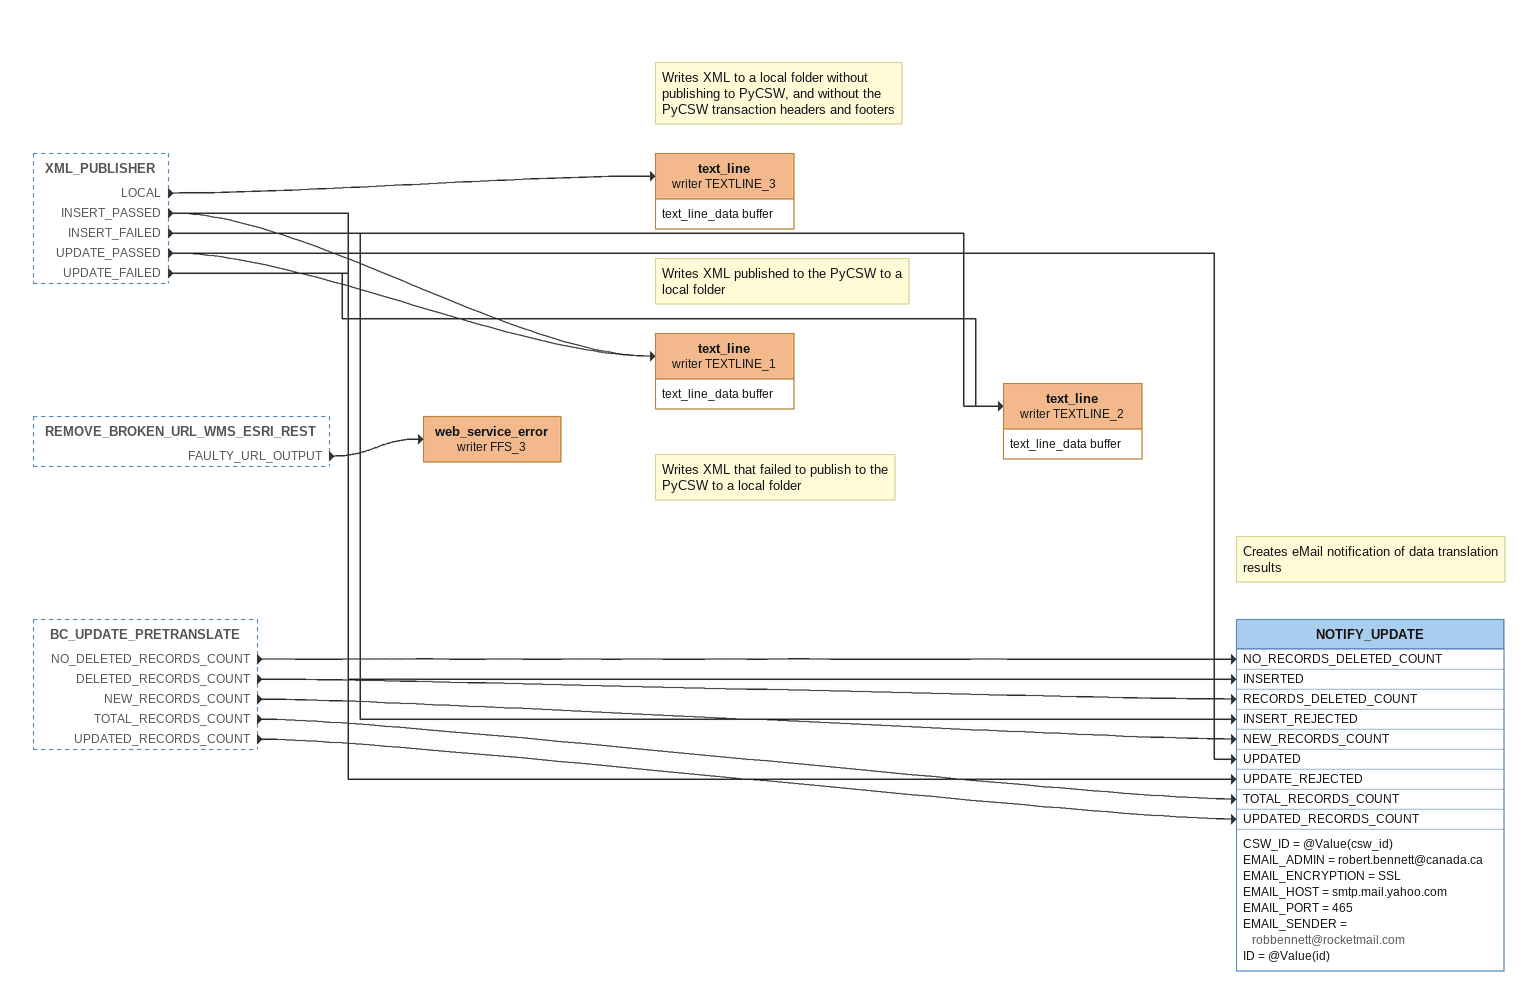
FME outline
XML_PUBLISHER [outside]
    LOCAL -> text_line (writer TEXTLINE_3)
    INSERT_PASSED -> text_line (writer TEXTLINE_1)
    INSERT_PASSED -> NOTIFY_UPDATE [INSERTED]
    INSERT_FAILED -> text_line (writer TEXTLINE_2)
    INSERT_FAILED -> NOTIFY_UPDATE [INSERT_REJECTED]
    UPDATE_PASSED -> text_line (writer TEXTLINE_1)
    UPDATE_PASSED -> NOTIFY_UPDATE [UPDATED]
    UPDATE_FAILED -> text_line (writer TEXTLINE_2)
    UPDATE_FAILED -> NOTIFY_UPDATE [UPDATE_REJECTED]
REMOVE_BROKEN_URL_WMS_ESRI_REST [outside]
    FAULTY_URL_OUTPUT -> web_service_error (writer FFS_3)
BC_UPDATE_PRETRANSLATE [outside]
    NO_DELETED_RECORDS_COUNT -> NOTIFY_UPDATE [NO_RECORDS_DELETED_COUNT]
    DELETED_RECORDS_COUNT -> NOTIFY_UPDATE [RECORDS_DELETED_COUNT]
    NEW_RECORDS_COUNT -> NOTIFY_UPDATE [NEW_RECORDS_COUNT]
    TOTAL_RECORDS_COUNT -> NOTIFY_UPDATE [TOTAL_RECORDS_COUNT]
    UPDATED_RECORDS_COUNT -> NOTIFY_UPDATE [UPDATED_RECORDS_COUNT]
web_service_error (writer FFS_3)
Note: Writes XML to a local folder without publishing to PyCSW, and without the PyCSW transaction headers and footers
text_line (writer TEXTLINE_3)
    attributes: text_line_data buffer
Note: Writes XML published to the PyCSW to a local folder
text_line (writer TEXTLINE_1)
    attributes: text_line_data buffer
Note: Writes XML that failed to publish to the PyCSW to a local folder
text_line (writer TEXTLINE_2)
    attributes: text_line_data buffer
Note: Creates eMail notification of data translation results
NOTIFY_UPDATE
    CSW_ID = @Value(csw_id)
    EMAIL_ADMIN = robert.bennett@canada.ca
    EMAIL_ENCRYPTION = SSL
    EMAIL_HOST = smtp.mail.yahoo.com
    EMAIL_PORT = 465
    EMAIL_SENDER = robbennett@rocketmail.com
    ID = @Value(id)
